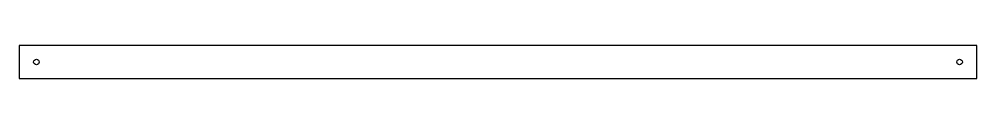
# Model space of a CAD drawing. Header units: millimetres. Extents: x 0 to 1110, y -38 to 0.
import ezdxf

# ---------------------------------------------------------------- set-up
doc = ezdxf.new("R2010")
doc.units = ezdxf.units.MM

msp = doc.modelspace()

# ---------------------------------------------------------------- linework, layer by layer
msp.add_lwpolyline([(1110, 0), (0, 0), (0, -38.1), (1110, -38.1)], close=True)
for centre in [(20, -19.05), (1090, -19.05)]:
    msp.add_circle(centre, 3.2)

doc.saveas('drawing.dxf')
